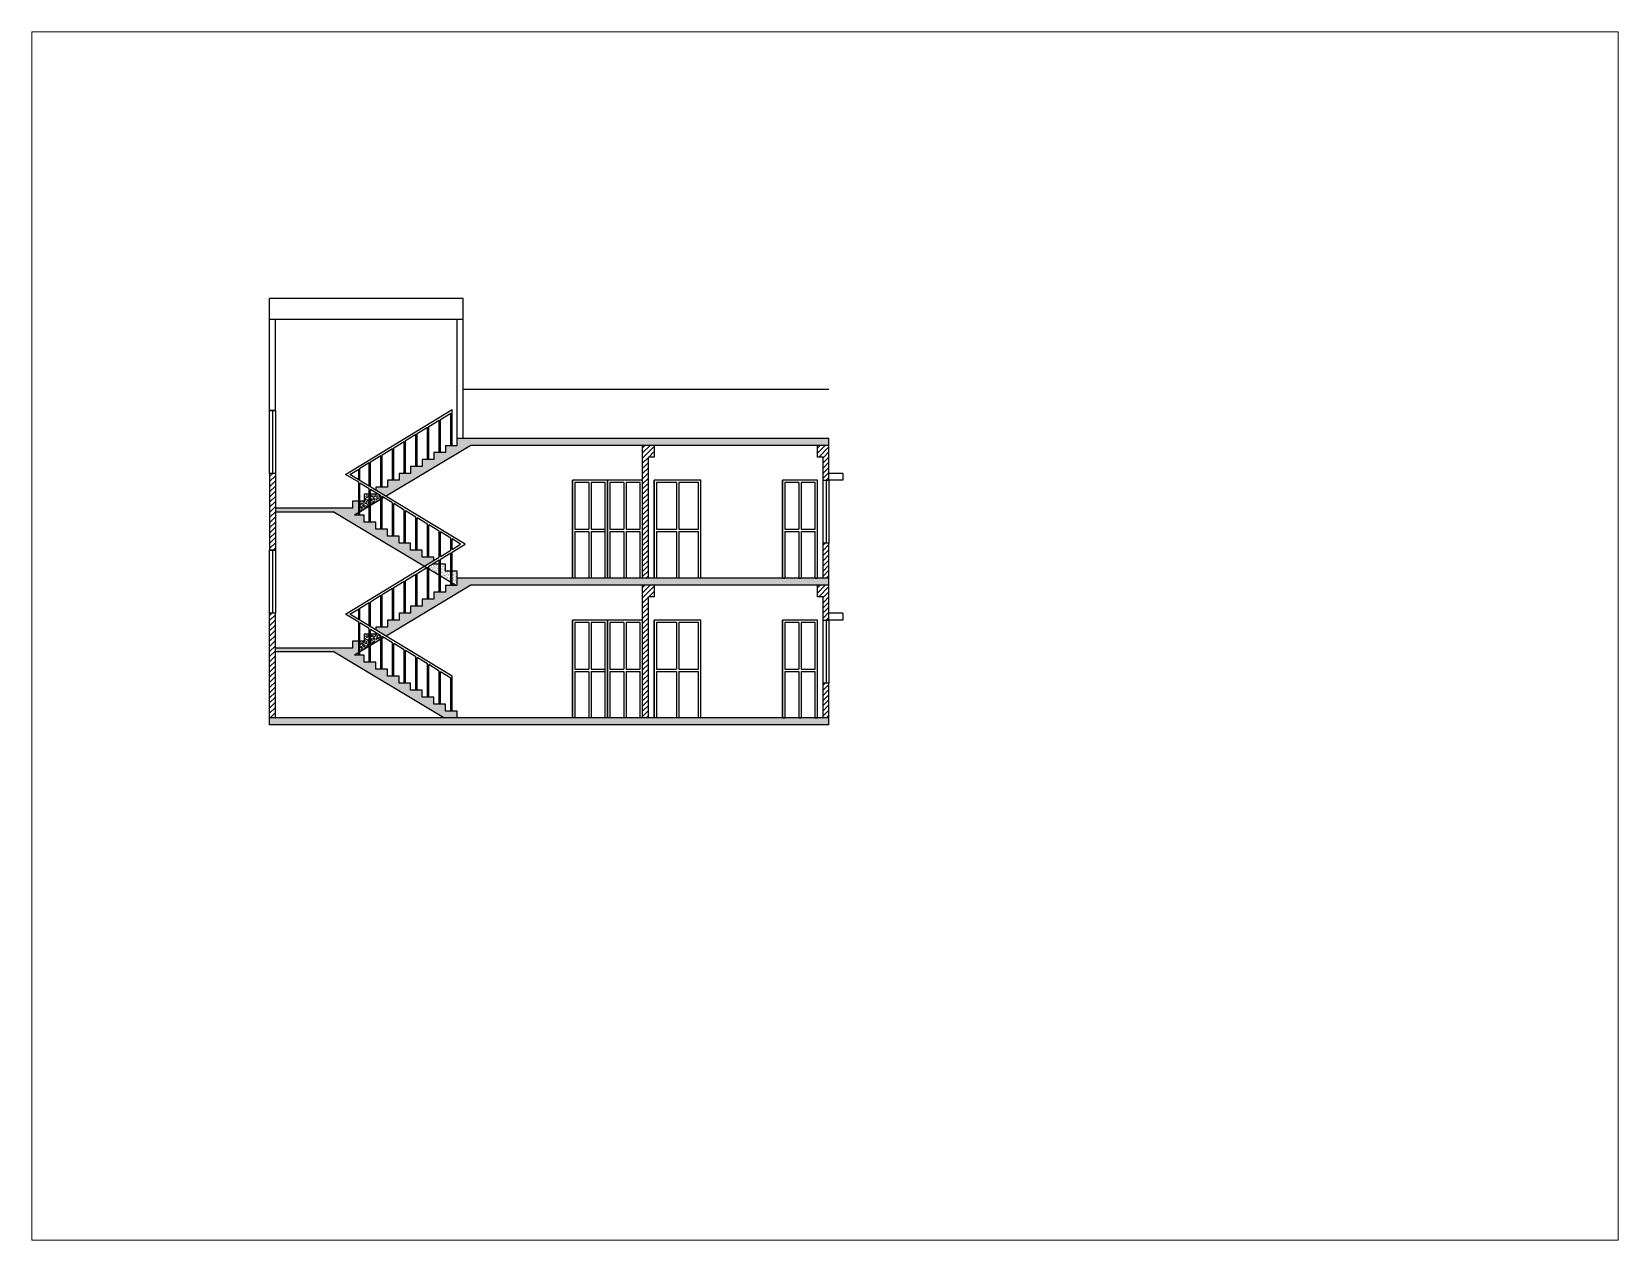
# Paper-space layout 'Layout1' of a CAD drawing. Header units: inches. Extents: x 1.05 to 9.45, y 0.8 to 7.2.
# The model-space entities are those that its viewports show. They can reach past a viewport. Long polylines and large blocks are cut down to what shows.
import ezdxf

# ---------------------------------------------------------------- set-up
doc = ezdxf.new("R2010")
doc.units = ezdxf.units.IN
doc.header["$MEASUREMENT"] = 0
for name, color, linetype in [('door', 3, 'Continuous'), ('sunshed', 2, 'Continuous'), ('wall', 7, 'Continuous'), ('window', 6, 'Continuous')]:
    doc.layers.add(name, color=color, linetype=linetype)
doc.layers.add('stair', color=7, linetype='Continuous', true_color=0xff8201)
doc.layers.add('text', color=7, linetype='Continuous', true_color=0xfacfb6, plot=False)
pattern_1 = [(45, (0, 120), (-2.209709, 2.209709), [])]
pattern_2 = [(37.5, (0, 120), (-0.0629934, 1.9268238), [0, -1.52, 0, -1.7, 0, -1.625]), (7.5, (0, 120), (1.769777, 2.822146), [0, -0.82, 0, -1.37, 0, -0.525]), (327.5, (-1.23, 120), (3.114142, 0.005659), [0, -0.5, 0, -1.8, 0, -2.35]), (317.5, (-1.23, 120), (3.006127, 0.877676), [0, -0.25, 0, -1.18, 0, -1.35])]

msp = doc.modelspace()

# ---------------------------------------------------------------- hatches: boundary and pattern name
at = {"layer": 'wall'}
h = msp.add_hatch(dxfattribs=at)
h.set_pattern_fill('AR-SAND', color=256, style=0)
h.set_pattern_definition(pattern_2)
h.paths.add_polyline_path([(524.5, -57), (524.5, -51), (205.5, -51), (205.5, -57), (195.5, -57), (195.5, -63), (185.5, -63), (185.5, -69), (175.5, -69), (175.5, -75), (165.5, -75), (165.5, -81), (155.5, -81), (155.5, -87), (145.5, -87), (145.5, -93), (135.5, -93), (135.5, -95.3), (144.4, -100.7), (217.2, -57)])
h = msp.add_hatch(dxfattribs=at)
h.set_pattern_fill('ANSI31', color=256, scale=25, style=0)
h.set_pattern_definition(pattern_1)
h.paths.add_polyline_path([(369.5, -67), (374.5, -67), (374.5, -57), (364.5, -57), (364.5, -171), (369.5, -171)])
h = msp.add_hatch(dxfattribs=at)
h.set_pattern_fill('ANSI31', color=256, scale=25, style=0)
h.set_pattern_definition(pattern_1)
h.paths.add_polyline_path([(524.5, -141), (519.5, -141), (519.5, -171), (524.5, -171)])
h.paths.add_polyline_path([(524.5, -57), (514.5, -57), (514.5, -67), (519.5, -67), (519.5, -87), (524.5, -87)])
h = msp.add_hatch(dxfattribs=at)
h.set_pattern_fill('ANSI31', color=256, scale=25, style=0)
h.paths.add_polyline_path([(49.5, -201), (44.5, -201), (44.5, -291), (49.5, -291)])
h.paths.add_polyline_path([(49.5, -81), (44.5, -81), (44.5, -147), (49.5, -147)])
h = msp.add_hatch(dxfattribs=at)
h.set_pattern_fill('AR-SAND', color=256, style=0)
h.paths.add_polyline_path([(120.9, -105), (115.5, -105), (115.5, -111), (49.5, -111), (49.5, -114), (98.9, -114), (177, -160.9), (185.5, -155.7), (185.5, -153), (175.5, -153), (175.5, -147), (165.5, -147), (165.5, -141), (155.5, -141), (155.5, -135), (145.5, -135), (145.5, -129), (135.5, -129), (135.5, -123), (125.5, -123), (125.5, -117), (117.2, -117), (120.9, -114.8)])
h = msp.add_hatch(dxfattribs=at)
h.set_pattern_fill('AR-SAND', color=256, style=0)
h.set_pattern_definition(pattern_2)
h.paths.add_polyline_path([(140, -103.3), (140, -100.4), (135.5, -97.6), (135.5, -99), (131, -99), (131, -108.7)])
h.paths.add_polyline_path([(130, -109.3), (131, -108.7), (131, -99), (130, -99)])
h.paths.add_polyline_path([(130, -99), (125.5, -99), (125.5, -105), (121.9, -105), (121.9, -114.2), (130, -109.3)])
h.paths.add_polyline_path([(120.9, -114.8), (121.9, -114.2), (121.9, -105), (120.9, -105)])
h = msp.add_hatch(dxfattribs=at)
h.set_pattern_fill('AR-SAND', color=256, style=0)
h.paths.add_polyline_path([(190, -159), (185.5, -159), (185.5, -158.1), (181, -160.8), (181, -163.3), (190, -168.7)])
h.paths.add_polyline_path([(191, -159), (190, -159), (190, -168.7), (191, -169.3)])
h.paths.add_polyline_path([(200, -165), (195.5, -165), (195.5, -159), (191, -159), (191, -169.3), (200, -174.7)])
h.paths.add_polyline_path([(201, -165), (200, -165), (200, -174.7), (201, -175.3)])
h.paths.add_polyline_path([(205.5, -165), (201, -165), (201, -175.3), (203.9, -177), (205.5, -177), (205.5, -171)])
h = msp.add_hatch(dxfattribs=at)
h.set_pattern_fill('AR-SAND', color=256, style=0)
h.paths.add_polyline_path([(524.5, -171), (205.5, -171), (205.5, -177), (195.5, -177), (195.5, -183), (185.5, -183), (185.5, -189), (175.5, -189), (175.5, -195), (165.5, -195), (165.5, -201), (155.5, -201), (155.5, -207), (145.5, -207), (145.5, -213), (135.5, -213), (135.5, -215.3), (144.4, -220.7), (217.2, -177), (524.5, -177)])
h = msp.add_hatch(dxfattribs=at)
h.set_pattern_fill('ANSI31', color=256, scale=25, style=0)
h.paths.add_polyline_path([(369.5, -187), (374.5, -187), (374.5, -177), (364.5, -177), (364.5, -291), (369.5, -291)])
h = msp.add_hatch(dxfattribs=at)
h.set_pattern_fill('ANSI31', color=256, scale=25, style=0)
h.paths.add_polyline_path([(524.5, -261), (519.5, -261), (519.5, -291), (524.5, -291)])
h.paths.add_polyline_path([(524.5, -177), (514.5, -177), (514.5, -187), (519.5, -187), (519.5, -207), (524.5, -207)])
h = msp.add_hatch(dxfattribs=at)
h.set_pattern_fill('AR-SAND', color=256, style=0)
h.paths.add_polyline_path([(140, -220.4), (135.5, -217.6), (135.5, -219), (131, -219), (131, -228.7), (140, -223.3)])
h.paths.add_polyline_path([(131, -219), (130, -219), (130, -229.3), (131, -228.7)])
h.paths.add_polyline_path([(130, -219), (125.5, -219), (125.5, -225), (121.9, -225), (121.9, -234.2), (130, -229.3)])
h.paths.add_polyline_path([(121.9, -225), (120.9, -225), (120.9, -234.8), (121.9, -234.2)])
h = msp.add_hatch(dxfattribs=at)
h.set_pattern_fill('AR-SAND', color=256, style=0)
h.paths.add_polyline_path([(135.5, -249), (135.5, -243), (125.5, -243), (125.5, -237), (117.2, -237), (120.9, -234.8), (120.9, -225), (115.5, -225), (115.5, -231), (49.5, -231), (49.5, -234), (98.9, -234), (193.9, -291), (205.5, -291), (205.5, -285), (195.5, -285), (195.5, -279), (185.5, -279), (185.5, -273), (175.5, -273), (175.5, -267), (165.5, -267), (165.5, -261), (155.5, -261), (155.5, -255), (145.5, -255), (145.5, -249)])
h = msp.add_hatch(dxfattribs=at)
h.set_pattern_fill('AR-SAND', color=256, style=0)
h.paths.add_polyline_path([(524.5, -291), (44.5, -291), (44.5, -297), (524.5, -297)])

# ---------------------------------------------------------------- linework, layer by layer
at = {"layer": 'door'}
for p, q in [((318.5, -89), (318.5, -129)), ((320.5, -89), (320.5, -129)), ((348.5, -89), (348.5, -129)), ((350.5, -89), (350.5, -129)), ((393.5, -89), (393.5, -129)), ((395.5, -89), (395.5, -129)), ((498.5, -89), (498.5, -129)), ((500.5, -89), (500.5, -129)), ((306.5, -129), (318.5, -129)), ((306.5, -131), (318.5, -131)), ((318.5, -131), (318.5, -171)), ((320.5, -129), (332.5, -129)), ((320.5, -131), (320.5, -171)), ((320.5, -131), (332.5, -131)), ((336.5, -129), (348.5, -129)), ((336.5, -131), (348.5, -131)), ((348.5, -131), (348.5, -171)), ((350.5, -129), (362.5, -129)), ((350.5, -131), (350.5, -171)), ((350.5, -131), (362.5, -131)), ((376.5, -129), (393.5, -129)), ((376.5, -131), (393.5, -131)), ((393.5, -131), (393.5, -171)), ((395.5, -129), (412.5, -129)), ((395.5, -131), (395.5, -171)), ((395.5, -131), (412.5, -131)), ((486.5, -129), (498.5, -129)), ((486.5, -131), (498.5, -131)), ((498.5, -131), (498.5, -171)), ((500.5, -129), (512.5, -129)), ((500.5, -131), (500.5, -171)), ((500.5, -131), (512.5, -131)), ((318.5, -209), (318.5, -249)), ((320.5, -209), (320.5, -249)), ((348.5, -209), (348.5, -249)), ((350.5, -209), (350.5, -249)), ((393.5, -209), (393.5, -249)), ((395.5, -209), (395.5, -249)), ((498.5, -209), (498.5, -249)), ((500.5, -209), (500.5, -249)), ((306.5, -249), (318.5, -249)), ((306.5, -251), (318.5, -251)), ((318.5, -251), (318.5, -291)), ((320.5, -249), (332.5, -249)), ((320.5, -251), (320.5, -291)), ((320.5, -251), (332.5, -251)), ((336.5, -249), (348.5, -249)), ((336.5, -251), (348.5, -251)), ((348.5, -251), (348.5, -291)), ((350.5, -249), (362.5, -249)), ((350.5, -251), (350.5, -291)), ((350.5, -251), (362.5, -251)), ((376.5, -249), (393.5, -249)), ((376.5, -251), (393.5, -251)), ((393.5, -251), (393.5, -291)), ((395.5, -249), (412.5, -249)), ((395.5, -251), (412.5, -251)), ((395.5, -251), (395.5, -291)), ((486.5, -249), (498.5, -249)), ((486.5, -251), (498.5, -251)), ((498.5, -251), (498.5, -291)), ((500.5, -249), (512.5, -249)), ((500.5, -251), (512.5, -251)), ((500.5, -251), (500.5, -291))]:
    msp.add_line(p, q, dxfattribs=at)
for points in [[(334.5, -171), (334.5, -87), (304.5, -87), (304.5, -171)], [(318.5, -89), (306.5, -89), (306.5, -129)], [(332.5, -171), (332.5, -89), (320.5, -89)], [(364.5, -171), (364.5, -87), (334.5, -87), (334.5, -171)], [(348.5, -89), (336.5, -89), (336.5, -129)], [(362.5, -129), (362.5, -89), (350.5, -89)], [(414.5, -171), (414.5, -87), (374.5, -87), (374.5, -171)], [(393.5, -89), (376.5, -89), (376.5, -129)], [(412.5, -129), (412.5, -89), (395.5, -89)], [(512.5, -171), (514.5, -171), (514.5, -87), (484.5, -87), (484.5, -171), (486.5, -171)], [(498.5, -89), (486.5, -89), (486.5, -129)], [(512.5, -129), (512.5, -89), (500.5, -89)], [(306.5, -131), (306.5, -171)], [(336.5, -131), (336.5, -171)], [(362.5, -171), (362.5, -131)], [(376.5, -131), (376.5, -171)], [(412.5, -171), (412.5, -131)], [(486.5, -131), (486.5, -171)], [(512.5, -171), (512.5, -131)], [(498.5, -171), (500.5, -171)], [(334.5, -291), (334.5, -207), (304.5, -207), (304.5, -291)], [(318.5, -209), (306.5, -209), (306.5, -249)], [(332.5, -291), (332.5, -209), (320.5, -209)], [(364.5, -291), (364.5, -207), (334.5, -207), (334.5, -291)], [(348.5, -209), (336.5, -209), (336.5, -249)], [(362.5, -249), (362.5, -209), (350.5, -209)], [(414.5, -291), (414.5, -207), (374.5, -207), (374.5, -291)], [(393.5, -209), (376.5, -209), (376.5, -249)], [(412.5, -249), (412.5, -209), (395.5, -209)], [(512.5, -291), (514.5, -291), (514.5, -207), (484.5, -207), (484.5, -291), (486.5, -291)], [(498.5, -209), (486.5, -209), (486.5, -249)], [(512.5, -249), (512.5, -209), (500.5, -209)], [(306.5, -251), (306.5, -291)], [(336.5, -251), (336.5, -291)], [(362.5, -291), (362.5, -251)], [(376.5, -251), (376.5, -291)], [(412.5, -291), (412.5, -251)], [(486.5, -251), (486.5, -291)], [(512.5, -291), (512.5, -251)], [(498.5, -291), (500.5, -291)]]:
    msp.add_lwpolyline(points, dxfattribs=at)
at = {"layer": 'stair'}
for p, q in [((109.5, -81.9), (201, -26.3)), ((201, -57), (201, -26.3)), ((181, -40.8), (190, -35.3)), ((181, -69), (181, -40.8)), ((190, -63), (190, -35.3)), ((191, -34.7), (200, -29.3)), ((191, -63), (191, -34.7)), ((200, -57), (200, -29.3)), ((151, -59), (160, -53.6)), ((160, -81), (160, -53.6)), ((161, -52.9), (170, -47.5)), ((161, -81), (161, -52.9)), ((170, -75), (170, -47.5)), ((171, -46.9), (180, -41.4)), ((171, -75), (171, -46.9)), ((180, -69), (180, -41.4)), ((205.5, -57), (205.5, -51)), ((131, -71.2), (140, -65.7)), ((140, -93), (140, -65.7)), ((141, -65.1), (150, -59.6)), ((141, -93), (141, -65.1)), ((217.2, -57), (144.4, -100.7)), ((150, -87), (150, -59.6)), ((151, -87), (151, -59)), ((195.5, -63), (185.5, -63)), ((185.5, -63), (185.5, -69)), ((195.5, -57), (195.5, -63)), ((195.5, -57), (205.5, -57)), ((113.4, -81.9), (120.9, -77.3)), ((120.9, -86.4), (120.9, -77.3)), ((121.9, -76.7), (130, -71.8)), ((121.9, -87), (121.9, -76.7)), ((130, -92), (130, -71.8)), ((131, -92.6), (131, -71.2)), ((165.5, -81), (155.5, -81)), ((155.5, -81), (155.5, -87)), ((175.5, -75), (165.5, -75)), ((165.5, -75), (165.5, -81)), ((185.5, -69), (175.5, -69)), ((175.5, -69), (175.5, -75)), ((120.9, -88.7), (109.5, -81.9)), ((212.3, -141.8), (113.4, -81.9)), ((120.9, -117), (120.9, -88.7)), ((120.9, -105), (120.9, -88.7)), ((121.9, -117), (121.9, -89.3)), ((121.9, -105), (121.9, -89.3)), ((130, -94.3), (121.9, -89.3)), ((130, -123), (130, -94.3)), ((130, -99), (130, -94.3)), ((131, -123), (131, -94.9)), ((131, -99), (131, -94.9)), ((140, -100.4), (131, -94.9)), ((145.5, -93), (135.5, -93)), ((135.5, -93), (135.5, -95.3)), ((155.5, -87), (145.5, -87)), ((145.5, -87), (145.5, -93)), ((125.5, -105), (115.5, -105)), ((115.5, -105), (115.5, -111)), ((142.5, -101.8), (117.2, -117)), ((135.5, -99), (125.5, -99)), ((125.5, -99), (125.5, -105)), ((135.5, -97.6), (135.5, -99)), ((140, -129), (140, -100.4)), ((141, -129), (141, -101)), ((150, -106.4), (141, -101)), ((150, -135), (150, -106.4)), ((151, -135), (151, -107)), ((160, -112.5), (151, -107)), ((115.5, -111), (49.5, -111)), ((49.5, -114), (98.9, -114)), ((203.9, -177), (98.9, -114)), ((115.5, -111), (105.5, -111)), ((125.5, -117), (117.2, -117)), ((125.5, -123), (125.5, -117)), ((160, -141), (160, -112.5)), ((161, -141), (161, -113.1)), ((170, -118.5), (161, -113.1)), ((170, -147), (170, -118.5)), ((171, -147), (171, -119.1)), ((180, -124.6), (171, -119.1)), ((135.5, -123), (125.5, -123)), ((135.5, -129), (135.5, -123)), ((145.5, -129), (135.5, -129)), ((145.5, -135), (145.5, -129)), ((155.5, -135), (145.5, -135)), ((155.5, -141), (155.5, -135)), ((180, -153), (180, -124.6)), ((181, -153), (181, -125.2)), ((190, -130.7), (181, -125.2)), ((190, -153), (190, -130.7)), ((191, -152.4), (191, -131.3)), ((200, -136.7), (191, -131.3)), ((165.5, -141), (155.5, -141)), ((165.5, -147), (165.5, -141)), ((175.5, -147), (165.5, -147)), ((175.5, -153), (175.5, -147)), ((191, -152.4), (200, -146.9)), ((191, -154.7), (200, -149.3)), ((200, -146.9), (200, -136.7)), ((200, -177), (200, -149.3)), ((200, -165), (200, -149.3)), ((208.4, -141.8), (201, -137.3)), ((201, -146.3), (201, -137.3)), ((201, -146.3), (208.4, -141.8)), ((201, -148.7), (212.3, -141.8)), ((201, -177), (201, -148.7)), ((201, -165), (201, -148.7)), ((109.5, -201.9), (190, -153)), ((171, -166.9), (180, -161.4)), ((185.5, -153), (175.5, -153)), ((180, -189), (180, -161.4)), ((181, -160.8), (190, -155.3)), ((181, -189), (181, -160.8)), ((185.5, -155.7), (185.5, -153)), ((185.5, -159), (185.5, -158.1)), ((195.5, -159), (185.5, -159)), ((190, -183), (190, -155.3)), ((190, -159), (190, -155.3)), ((191, -183), (191, -154.7)), ((191, -159), (191, -154.7)), ((195.5, -165), (195.5, -159)), ((151, -179), (160, -173.6)), ((160, -201), (160, -173.6)), ((161, -172.9), (170, -167.5)), ((161, -201), (161, -172.9)), ((170, -195), (170, -167.5)), ((171, -195), (171, -166.9)), ((205.5, -165), (195.5, -165)), ((205.5, -171), (205.5, -165)), ((205.5, -177), (205.5, -171)), ((131, -191.2), (140, -185.7)), ((140, -213), (140, -185.7)), ((141, -185.1), (150, -179.6)), ((141, -213), (141, -185.1)), ((217.2, -177), (144.4, -220.7)), ((150, -207), (150, -179.6)), ((151, -207), (151, -179)), ((185.5, -189), (175.5, -189)), ((175.5, -189), (175.5, -195)), ((195.5, -183), (185.5, -183)), ((185.5, -183), (185.5, -189)), ((195.5, -177), (195.5, -183)), ((195.5, -177), (205.5, -177)), ((120.9, -208.7), (109.5, -201.9)), ((113.4, -201.9), (120.9, -197.3)), ((201, -255), (113.4, -201.9)), ((120.9, -206.4), (120.9, -197.3)), ((121.9, -196.7), (130, -191.8)), ((121.9, -207), (121.9, -196.7)), ((130, -212), (130, -191.8)), ((131, -212.6), (131, -191.2)), ((165.5, -201), (155.5, -201)), ((155.5, -201), (155.5, -207)), ((175.5, -195), (165.5, -195)), ((165.5, -195), (165.5, -201)), ((120.9, -237), (120.9, -208.7)), ((120.9, -225), (120.9, -208.7)), ((121.9, -237), (121.9, -209.3)), ((121.9, -225), (121.9, -209.3)), ((130, -214.3), (121.9, -209.3)), ((130, -243), (130, -214.3)), ((130, -219), (130, -214.3)), ((131, -243), (131, -214.9)), ((131, -219), (131, -214.9)), ((140, -220.4), (131, -214.9)), ((145.5, -213), (135.5, -213)), ((135.5, -213), (135.5, -215.3)), ((135.5, -217.6), (135.5, -219)), ((155.5, -207), (145.5, -207)), ((145.5, -207), (145.5, -213)), ((115.5, -231), (49.5, -231)), ((115.5, -231), (105.5, -231)), ((125.5, -225), (115.5, -225)), ((115.5, -225), (115.5, -231)), ((142.5, -221.8), (117.2, -237)), ((135.5, -219), (125.5, -219)), ((125.5, -219), (125.5, -225)), ((140, -249), (140, -220.4)), ((141, -249), (141, -221)), ((150, -226.4), (141, -221)), ((150, -255), (150, -226.4)), ((151, -255), (151, -227)), ((160, -232.5), (151, -227)), ((49.5, -234), (98.9, -234)), ((193.9, -291), (98.9, -234)), ((125.5, -237), (117.2, -237)), ((125.5, -243), (125.5, -237)), ((135.5, -243), (125.5, -243)), ((135.5, -249), (135.5, -243)), ((160, -261), (160, -232.5)), ((161, -261), (161, -233.1)), ((170, -238.5), (161, -233.1)), ((170, -267), (170, -238.5)), ((171, -267), (171, -239.1)), ((180, -244.6), (171, -239.1)), ((180, -273), (180, -244.6)), ((145.5, -249), (135.5, -249)), ((145.5, -255), (145.5, -249)), ((155.5, -255), (145.5, -255)), ((155.5, -261), (155.5, -255)), ((181, -273), (181, -245.2)), ((190, -250.7), (181, -245.2)), ((190, -279), (190, -250.7)), ((191, -279), (191, -251.3)), ((200, -256.7), (191, -251.3)), ((200, -285), (200, -256.7)), ((201, -285), (201, -255)), ((165.5, -261), (155.5, -261)), ((165.5, -267), (165.5, -261)), ((175.5, -267), (165.5, -267)), ((175.5, -273), (175.5, -267)), ((185.5, -273), (175.5, -273)), ((185.5, -279), (185.5, -273)), ((195.5, -279), (185.5, -279)), ((195.5, -285), (195.5, -279)), ((205.5, -285), (195.5, -285)), ((205.5, -291), (205.5, -285))]:
    msp.add_line(p, q, dxfattribs=at)
at = {"layer": 'sunshed'}
for p, q in [((536.5, -81), (524.5, -81)), ((536.5, -81), (536.5, -87)), ((536.5, -87), (524.5, -87)), ((536.5, -201), (524.5, -201)), ((536.5, -201), (536.5, -207)), ((536.5, -207), (524.5, -207))]:
    msp.add_line(p, q, dxfattribs=at)
at = {"layer": 'wall'}
for p, q in [((44.5, -27), (44.5, 69)), ((210.5, 69), (44.5, 69)), ((210.5, -51), (210.5, 69)), ((210.5, 51), (44.5, 51)), ((49.5, -27), (49.5, 51)), ((205.5, -51), (205.5, 51)), ((524.5, -9), (210.5, -9)), ((524.5, -51), (205.5, -51)), ((524.5, -87), (524.5, -51)), ((524.5, -57), (217.2, -57)), ((364.5, -171), (364.5, -57)), ((369.5, -171), (369.5, -67)), ((514.5, -67), (514.5, -57)), ((519.5, -67), (514.5, -67)), ((519.5, -87), (519.5, -67)), ((44.5, -81), (44.5, -147)), ((49.5, -81), (49.5, -147)), ((304.5, -171), (304.5, -87)), ((364.5, -87), (304.5, -87)), ((334.5, -171), (334.5, -87)), ((374.5, -171), (374.5, -87)), ((414.5, -87), (374.5, -87)), ((414.5, -171), (414.5, -87)), ((484.5, -171), (484.5, -87)), ((514.5, -87), (484.5, -87)), ((514.5, -171), (514.5, -87)), ((519.5, -171), (519.5, -141)), ((524.5, -171), (524.5, -141)), ((524.5, -171), (205.5, -171)), ((524.5, -207), (524.5, -171)), ((524.5, -177), (217.2, -177)), ((364.5, -291), (364.5, -177)), ((369.5, -291), (369.5, -187)), ((514.5, -187), (514.5, -177)), ((519.5, -187), (514.5, -187)), ((519.5, -207), (519.5, -187)), ((44.5, -297), (44.5, -201)), ((49.5, -291), (49.5, -201)), ((304.5, -291), (304.5, -207)), ((364.5, -207), (304.5, -207)), ((334.5, -291), (334.5, -207)), ((374.5, -291), (374.5, -207)), ((414.5, -207), (374.5, -207)), ((414.5, -291), (414.5, -207)), ((484.5, -291), (484.5, -207)), ((514.5, -207), (484.5, -207)), ((514.5, -291), (514.5, -207)), ((519.5, -291), (519.5, -261)), ((524.5, -297), (524.5, -261)), ((524.5, -291), (44.5, -291)), ((524.5, -297), (44.5, -297))]:
    msp.add_line(p, q, dxfattribs=at)
for points in [[(374.5, -57), (374.5, -67), (369.5, -67)], [(374.5, -177), (374.5, -187), (369.5, -187)]]:
    msp.add_lwpolyline(points, dxfattribs=at)
at = {"layer": 'window'}
for p, q in [((49.5, -27), (44.5, -27)), ((47, -27), (47, -81)), ((522, -87), (522, -141)), ((49.5, -147), (44.5, -147)), ((47, -147), (47, -201)), ((522, -207), (522, -261))]:
    msp.add_line(p, q, dxfattribs=at)
for points in [[(49.5, -81), (44.5, -81), (44.5, -27), (49.5, -27)], [(519.5, -87), (524.5, -87), (524.5, -141), (519.5, -141)], [(49.5, -201), (44.5, -201), (44.5, -147), (49.5, -147)], [(519.5, -207), (524.5, -207), (524.5, -261), (519.5, -261)]]:
    msp.add_lwpolyline(points, close=True, dxfattribs=at)

psp = doc.layouts.get("Layout1")

# ---------------------------------------------------------------- viewports
at = {"layer": 'text'}
psp.add_viewport(center=(5.25, 4), size=(8.4, 6.4), view_center_point=(521.0717, -220.6208), view_height=1037.330491, dxfattribs=at)

doc.saveas('drawing.dxf')
